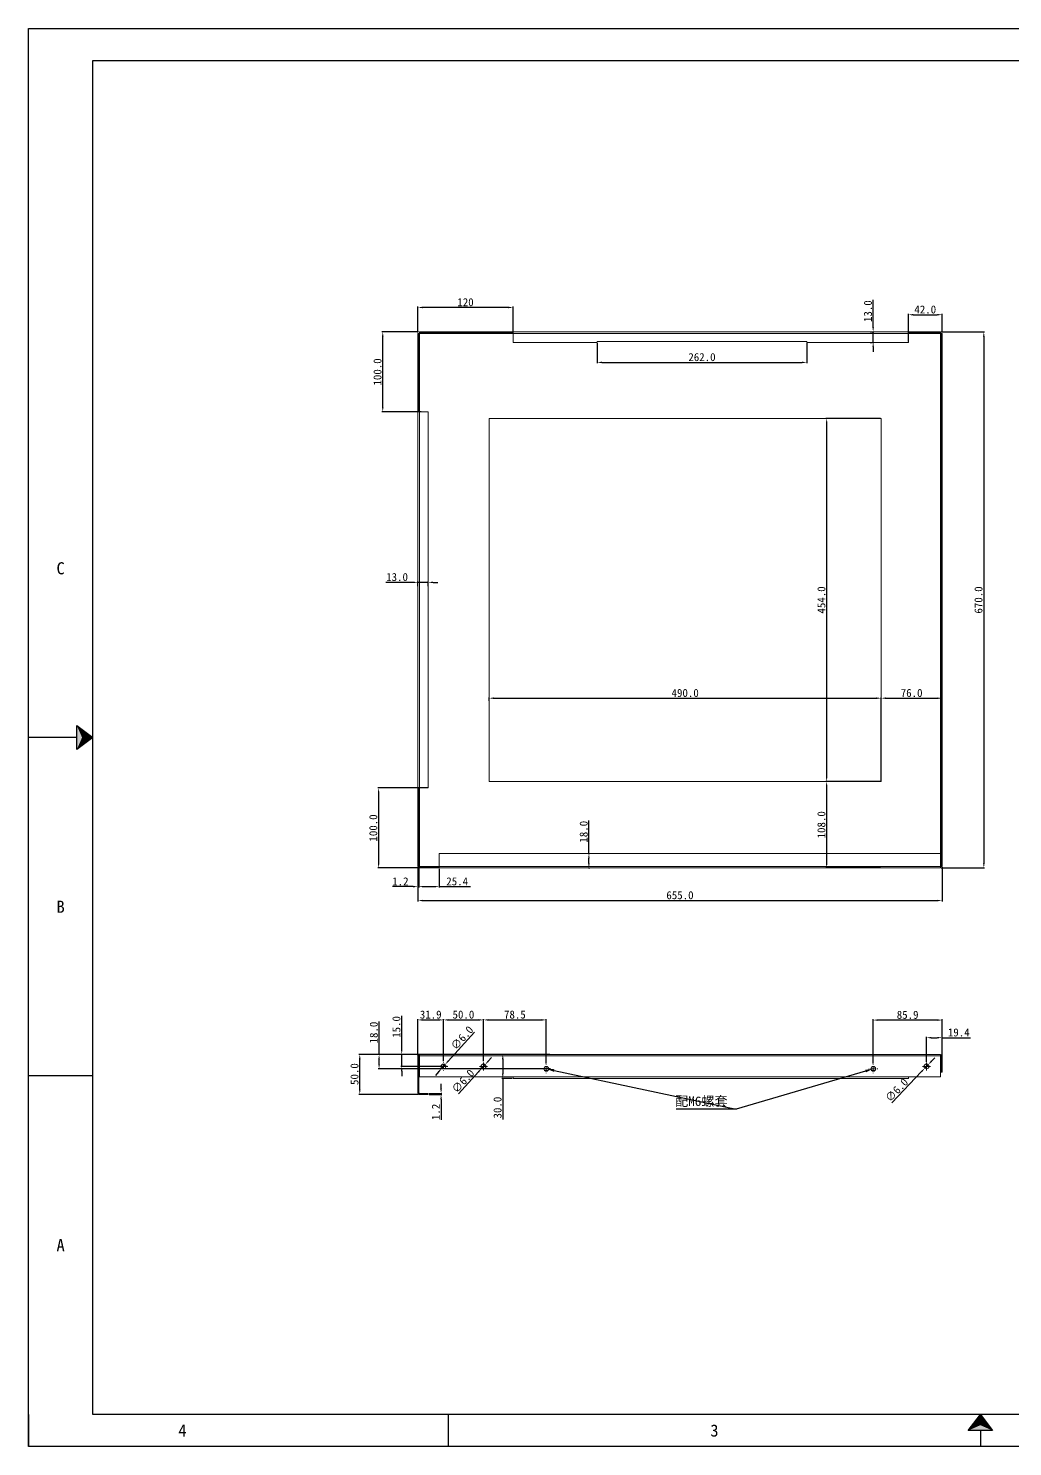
# Model space of a CAD drawing. Header units: millimetres. Extents: x 12436 to 30221, y 8547 to 23793.
# Drawn here: x 15849 to 17079, y 17318 to 19090 of the extents above; entities that cross this region are included whole.
import ezdxf
from ezdxf import colors
from ezdxf.entities.mleader import LeaderData, LeaderLine
from ezdxf.enums import TextEntityAlignment as Align
from ezdxf.math import Vec2, Vec3

# ---------------------------------------------------------------- set-up
doc = ezdxf.new("R2010")
doc.units = ezdxf.units.MM
doc.header["$PDSIZE"] = -1
doc.linetypes.add('DOT', pattern=[0.25, 0, -0.25])
doc.layers.add('print', color=30, linetype='Continuous')
doc.styles.add('Dartop', font='SIMFANG.TTF')
doc.dimstyles.new('副本 ISO-25', dxfattribs={"dimtxt": 10, "dimasz": 6, "dimexe": 1, "dimexo": 1, "dimgap": 1.524, "dimtad": 1, "dimdec": 1, "dimzin": 0, "dimdsep": 46, "dimtxsty": 'Standard', "dimcen": 2.5, "dimclrd": 4, "dimclre": 4, "dimclrt": 4, "dimadec": 0, "dimazin": 0, "dimtfac": 1, "dimtdec": 1, "dimtmove": 0, "dimatfit": 3, "dimfxl": 1, "dimtzin": 0, "dimarcsym": 0})

# ---------------------------------------------------------------- blocks, each defined once
blk = doc.blocks.new('SW_CENTERMARKSYMBOL_0')
at = {"color": 0, "linetype": 'Continuous', "lineweight": 0}
for p, q in [((-5, 0), (-5.5, 0)), ((0, 0), (-2.5, 0)), ((0, 5), (0, 5.5)), ((0, 0), (0, 2.5)), ((0, 0), (0, -2.5)), ((0, 0), (2.5, 0)), ((5, 0), (5.5, 0)), ((0, -5), (0, -5.5))]:
    blk.add_line(p, q, dxfattribs=at)
blk = doc.blocks.new('SW_CENTERMARKSYMBOL_1')
at = {"color": 0, "linetype": 'Continuous', "lineweight": 0}
for p, q in [((-2.5, 0), (-4.9, 0)), ((0, 0), (-2.5, 0)), ((0, 2.5), (0, 4.9)), ((0, 0), (0, 2.5)), ((0, 0), (0, -2.5)), ((0, 0), (2.5, 0)), ((2.5, 0), (4.9, 0)), ((0, -2.5), (0, -4.9))]:
    blk.add_line(p, q, dxfattribs=at)
blk = doc.blocks.new('SW_CENTERMARKSYMBOL_2')
at = {"color": 0, "linetype": 'Continuous', "lineweight": 0}
for p, q in [((-2.5, 0), (-4.9, 0)), ((0, 0), (-2.5, 0)), ((0, 2.5), (0, 4.9)), ((0, 0), (0, 2.5)), ((0, 0), (0, -2.5)), ((0, 0), (2.5, 0)), ((2.5, 0), (4.9, 0)), ((0, -2.5), (0, -4.9))]:
    blk.add_line(p, q, dxfattribs=at)
blk = doc.blocks.new('SW_CENTERMARKSYMBOL_3')
at = {"color": 0, "linetype": 'Continuous', "lineweight": 0}
for p, q in [((-5, 0), (-5.5, 0)), ((0, 0), (-2.5, 0)), ((0, 5), (0, 5.5)), ((0, 0), (0, 2.5)), ((0, 0), (0, -2.5)), ((0, 0), (2.5, 0)), ((5, 0), (5.5, 0)), ((0, -5), (0, -5.5))]:
    blk.add_line(p, q, dxfattribs=at)
blk = doc.blocks.new('SW_CENTERMARKSYMBOL_4')
at = {"color": 0, "linetype": 'Continuous', "lineweight": 0}
for p, q in [((-5, 0), (-5.5, 0)), ((0, 0), (-2.5, 0)), ((0, 5), (0, 5.5)), ((0, 0), (0, 2.5)), ((0, 0), (0, -2.5)), ((0, 0), (2.5, 0)), ((5, 0), (5.5, 0)), ((0, -5), (0, -5.5))]:
    blk.add_line(p, q, dxfattribs=at)
blk = doc.blocks.new('*U14')
at = {"color": 254, "linetype": 'Continuous', "extrusion": (0, 0, -1)}
for points in [[(-17, 0.333), (-16.812, 0.25), (-17, 0.5)], [(-17, 0.333), (-17, 0.5), (-17.188, 0.25)], [(-17, 0.333), (-17.188, 0.25), (-16.812, 0.25)]]:
    blk.add_solid(points, dxfattribs=at)
blk = doc.blocks.new('*U13')
at = {"color": 254, "linetype": 'Continuous', "extrusion": (0, 0, -1)}
for points in [[(-0.833, 11), (-0.75, 10.812), (-0.75, 11.188)], [(-0.833, 11), (-0.75, 11.188), (-1, 11)], [(-0.833, 11), (-1, 11), (-0.75, 10.812)]]:
    blk.add_solid(points, dxfattribs=at)
blk = doc.blocks.new('*D15')
at = {"color": 4, "lineweight": -2}
for p, q in [((16989.4, 18710.8), (17043.5, 18710.8)), ((17042.5, 18704.8), (17042.5, 18046.8)), ((16989.4, 18040.8), (17043.5, 18040.8))]:
    blk.add_line(p, q, dxfattribs=at)
at = {"color": 4}
for points in [[(17041.5, 18704.8), (17043.5, 18704.8), (17042.5, 18710.8)], [(17041.5, 18046.8), (17043.5, 18046.8), (17042.5, 18040.8)]]:
    blk.add_solid(points, dxfattribs=at)
at = {"layer": 'Defpoints', "color": 0}
for p in [(16988.4, 18710.8), (16988.4, 18040.8), (17042.5, 18040.8)]:
    blk.add_point(p, dxfattribs=at)
at = {"color": 4, "insert": (17035.9, 18375.8), "char_height": 10, "attachment_point": 5, "rotation": 90}
blk.add_mtext('670.0', dxfattribs=at)
blk = doc.blocks.new('*D16')
at = {"color": 4, "lineweight": -2}
for p, q in [((16335.3, 18041.7), (16335.3, 17999.1)), ((16990.3, 18041.7), (16990.3, 17999.1)), ((16341.3, 18000.1), (16984.3, 18000.1))]:
    blk.add_line(p, q, dxfattribs=at)
at = {"color": 4}
for points in [[(16341.3, 18001.1), (16341.3, 17999.1), (16335.3, 18000.1)], [(16984.3, 18001.1), (16984.3, 17999.1), (16990.3, 18000.1)]]:
    blk.add_solid(points, dxfattribs=at)
at = {"layer": 'Defpoints', "color": 0}
for p in [(16335.3, 18042.7), (16990.3, 18042.7), (16990.3, 18000.1)]:
    blk.add_point(p, dxfattribs=at)
at = {"color": 4, "insert": (16662.8, 18006.7), "char_height": 10, "attachment_point": 5}
blk.add_mtext('655.0', dxfattribs=at)
blk = doc.blocks.new('*D17')
at = {"color": 4, "lineweight": -2}
for p, q in [((16336.2, 18710.8), (16290.4, 18710.8)), ((16291.4, 18616.8), (16291.4, 18704.8)), ((16339.3, 18610.8), (16290.4, 18610.8))]:
    blk.add_line(p, q, dxfattribs=at)
at = {"color": 4}
for points in [[(16290.4, 18704.8), (16292.4, 18704.8), (16291.4, 18710.8)], [(16290.4, 18616.8), (16292.4, 18616.8), (16291.4, 18610.8)]]:
    blk.add_solid(points, dxfattribs=at)
at = {"layer": 'Defpoints', "color": 0}
for p in [(16291.4, 18710.8), (16337.2, 18710.8), (16340.3, 18610.8)]:
    blk.add_point(p, dxfattribs=at)
at = {"color": 4, "insert": (16284.9, 18660.8), "char_height": 10, "attachment_point": 5, "rotation": 90}
blk.add_mtext('100.0', dxfattribs=at)
blk = doc.blocks.new('*D18')
at = {"color": 4, "lineweight": -2}
for p, q in [((16347.3, 18140.8), (16285.2, 18140.8)), ((16286.2, 18134.8), (16286.2, 18046.8)), ((16336.2, 18040.8), (16285.2, 18040.8))]:
    blk.add_line(p, q, dxfattribs=at)
at = {"color": 4}
for points in [[(16285.2, 18134.8), (16287.2, 18134.8), (16286.2, 18140.8)], [(16285.2, 18046.8), (16287.2, 18046.8), (16286.2, 18040.8)]]:
    blk.add_solid(points, dxfattribs=at)
at = {"layer": 'Defpoints', "color": 0}
for p in [(16348.3, 18140.8), (16286.2, 18040.8), (16337.2, 18040.8)]:
    blk.add_point(p, dxfattribs=at)
at = {"color": 4, "insert": (16279.6, 18090.8), "char_height": 10, "attachment_point": 5, "rotation": 90}
blk.add_mtext('100.0', dxfattribs=at)
blk = doc.blocks.new('*D19')
at = {"color": 4, "lineweight": -2}
for p, q in [((16329.3, 18397.8), (16295.3, 18397.8)), ((16335.3, 18393.1), (16335.3, 18398.8)), ((16348.3, 18397.8), (16335.3, 18397.8)), ((16348.3, 18393.1), (16348.3, 18398.8)), ((16354.3, 18397.8), (16360.3, 18397.8))]:
    blk.add_line(p, q, dxfattribs=at)
at = {"color": 4}
for points in [[(16329.3, 18398.8), (16329.3, 18396.8), (16335.3, 18397.8)], [(16354.3, 18398.8), (16354.3, 18396.8), (16348.3, 18397.8)]]:
    blk.add_solid(points, dxfattribs=at)
at = {"layer": 'Defpoints', "color": 0}
for p in [(16335.3, 18397.8), (16335.3, 18392.1), (16348.3, 18392.1)]:
    blk.add_point(p, dxfattribs=at)
at = {"color": 4, "insert": (16309.3, 18404.4), "char_height": 10, "attachment_point": 5}
blk.add_mtext('13.0', dxfattribs=at)
blk = doc.blocks.new('*D20')
at = {"color": 4, "lineweight": -2}
for p, q in [((16559.3, 18696.8), (16559.3, 18671.7)), ((16821.3, 18696.8), (16821.3, 18671.7)), ((16565.3, 18672.7), (16815.3, 18672.7))]:
    blk.add_line(p, q, dxfattribs=at)
at = {"color": 4}
for points in [[(16565.3, 18673.7), (16565.3, 18671.7), (16559.3, 18672.7)], [(16815.3, 18673.7), (16815.3, 18671.7), (16821.3, 18672.7)]]:
    blk.add_solid(points, dxfattribs=at)
at = {"layer": 'Defpoints', "color": 0}
for p in [(16559.3, 18697.8), (16821.3, 18697.8), (16821.3, 18672.7)]:
    blk.add_point(p, dxfattribs=at)
at = {"color": 4, "insert": (16690.3, 18679.3), "char_height": 10, "attachment_point": 5}
blk.add_mtext('262.0', dxfattribs=at)
blk = doc.blocks.new('*D21')
at = {"color": 4, "lineweight": -2}
for p, q in [((16335.3, 18709.9), (16335.3, 18742.4)), ((16448.3, 18741.4), (16341.3, 18741.4)), ((16454.3, 18711.8), (16454.3, 18742.4))]:
    blk.add_line(p, q, dxfattribs=at)
at = {"color": 4}
for points in [[(16341.3, 18742.4), (16341.3, 18740.4), (16335.3, 18741.4)], [(16448.3, 18742.4), (16448.3, 18740.4), (16454.3, 18741.4)]]:
    blk.add_solid(points, dxfattribs=at)
at = {"layer": 'Defpoints', "color": 0}
for p in [(16335.3, 18741.4), (16335.3, 18708.9), (16454.3, 18710.8)]:
    blk.add_point(p, dxfattribs=at)
at = {"color": 4, "insert": (16394.8, 18747.9), "char_height": 10, "attachment_point": 5}
blk.add_mtext('120', dxfattribs=at)
blk = doc.blocks.new('*D22')
at = {"color": 4, "lineweight": -2}
for p, q in [((16948.3, 18698.8), (16948.3, 18733.3)), ((16954.3, 18732.3), (16984.3, 18732.3)), ((16990.3, 18709.9), (16990.3, 18733.3))]:
    blk.add_line(p, q, dxfattribs=at)
at = {"color": 4}
for points in [[(16954.3, 18733.3), (16954.3, 18731.3), (16948.3, 18732.3)], [(16984.3, 18733.3), (16984.3, 18731.3), (16990.3, 18732.3)]]:
    blk.add_solid(points, dxfattribs=at)
at = {"layer": 'Defpoints', "color": 0}
for p in [(16990.3, 18732.3), (16990.3, 18708.9), (16948.3, 18697.8)]:
    blk.add_point(p, dxfattribs=at)
at = {"color": 4, "insert": (16969.3, 18738.8), "char_height": 10, "attachment_point": 5}
blk.add_mtext('42.0', dxfattribs=at)
blk = doc.blocks.new('*D23')
at = {"color": 4, "lineweight": -2}
for p, q in [((16913.3, 18602.8), (16845.1, 18602.8)), ((16846.1, 18596.8), (16846.1, 18154.8)), ((16913.3, 18148.8), (16845.1, 18148.8))]:
    blk.add_line(p, q, dxfattribs=at)
at = {"color": 4}
for points in [[(16845.1, 18596.8), (16847.1, 18596.8), (16846.1, 18602.8)], [(16845.1, 18154.8), (16847.1, 18154.8), (16846.1, 18148.8)]]:
    blk.add_solid(points, dxfattribs=at)
at = {"layer": 'Defpoints', "color": 0}
for p in [(16914.3, 18602.8), (16846.1, 18148.8), (16914.3, 18148.8)]:
    blk.add_point(p, dxfattribs=at)
at = {"color": 4, "insert": (16839.6, 18375.8), "char_height": 10, "attachment_point": 5, "rotation": 90}
blk.add_mtext('454.0', dxfattribs=at)
blk = doc.blocks.new('*D24')
at = {"color": 4, "lineweight": -2}
for p, q in [((16424.3, 18249.9), (16424.3, 18254)), ((16430.3, 18253), (16908.3, 18253)), ((16914.3, 18249.9), (16914.3, 18254))]:
    blk.add_line(p, q, dxfattribs=at)
at = {"color": 4}
for points in [[(16430.3, 18254), (16430.3, 18252), (16424.3, 18253)], [(16908.3, 18254), (16908.3, 18252), (16914.3, 18253)]]:
    blk.add_solid(points, dxfattribs=at)
at = {"layer": 'Defpoints', "color": 0}
for p in [(16424.3, 18248.9), (16914.3, 18253), (16914.3, 18248.9)]:
    blk.add_point(p, dxfattribs=at)
at = {"color": 4, "insert": (16669.3, 18259.5), "char_height": 10, "attachment_point": 5}
blk.add_mtext('490.0', dxfattribs=at)
blk = doc.blocks.new('*D25')
at = {"color": 4, "lineweight": -2}
for p, q in [((16914.3, 18149.8), (16914.3, 18254)), ((16920.3, 18253), (16984.3, 18253)), ((16990.3, 18149.8), (16990.3, 18254))]:
    blk.add_line(p, q, dxfattribs=at)
at = {"color": 4}
for points in [[(16920.3, 18254), (16920.3, 18252), (16914.3, 18253)], [(16984.3, 18254), (16984.3, 18252), (16990.3, 18253)]]:
    blk.add_solid(points, dxfattribs=at)
at = {"layer": 'Defpoints', "color": 0}
for p in [(16990.3, 18253), (16914.3, 18148.8), (16990.3, 18148.8)]:
    blk.add_point(p, dxfattribs=at)
at = {"color": 4, "insert": (16952.3, 18259.5), "char_height": 10, "attachment_point": 5}
blk.add_mtext('76.0', dxfattribs=at)
blk = doc.blocks.new('*D26')
at = {"color": 4, "lineweight": -2}
for p, q in [((16913.3, 18148.8), (16845.1, 18148.8)), ((16846.1, 18142.8), (16846.1, 18046.8)), ((16913.3, 18040.8), (16845.1, 18040.8))]:
    blk.add_line(p, q, dxfattribs=at)
at = {"color": 4}
for points in [[(16845.1, 18142.8), (16847.1, 18142.8), (16846.1, 18148.8)], [(16845.1, 18046.8), (16847.1, 18046.8), (16846.1, 18040.8)]]:
    blk.add_solid(points, dxfattribs=at)
at = {"layer": 'Defpoints', "color": 0}
for p in [(16914.3, 18148.8), (16846.1, 18040.8), (16914.3, 18040.8)]:
    blk.add_point(p, dxfattribs=at)
at = {"color": 4, "insert": (16839.6, 18094.8), "char_height": 10, "attachment_point": 5, "rotation": 90}
blk.add_mtext('108.0', dxfattribs=at)
blk = doc.blocks.new('*D35')
at = {"color": 4, "lineweight": -2}
for p, q in [((16336.2, 17807.8), (16261.7, 17807.8)), ((16262.7, 17763.8), (16262.7, 17801.8)), ((16336.2, 17757.8), (16261.7, 17757.8))]:
    blk.add_line(p, q, dxfattribs=at)
at = {"color": 4}
for points in [[(16261.7, 17801.8), (16263.7, 17801.8), (16262.7, 17807.8)], [(16261.7, 17763.8), (16263.7, 17763.8), (16262.7, 17757.8)]]:
    blk.add_solid(points, dxfattribs=at)
at = {"layer": 'Defpoints', "color": 0}
for p in [(16262.7, 17807.8), (16337.2, 17807.8), (16337.2, 17757.8)]:
    blk.add_point(p, dxfattribs=at)
at = {"color": 4, "insert": (16256.1, 17783.2), "char_height": 10, "attachment_point": 5, "rotation": 90}
blk.add_mtext('50.0', dxfattribs=at)
blk = doc.blocks.new('*D36')
at = {"color": 4, "lineweight": -2}
for p, q in [((16453.3, 17807.8), (16440.4, 17807.8)), ((16441.4, 17801.8), (16441.4, 17783.8)), ((16453.3, 17777.8), (16440.4, 17777.8)), ((16441.4, 17777.8), (16441.4, 17726.5))]:
    blk.add_line(p, q, dxfattribs=at)
at = {"color": 4}
for points in [[(16440.4, 17801.8), (16442.4, 17801.8), (16441.4, 17807.8)], [(16440.4, 17783.8), (16442.4, 17783.8), (16441.4, 17777.8)]]:
    blk.add_solid(points, dxfattribs=at)
at = {"layer": 'Defpoints', "color": 0}
for p in [(16441.4, 17807.8), (16454.3, 17807.8), (16454.3, 17777.8)]:
    blk.add_point(p, dxfattribs=at)
at = {"color": 4, "insert": (16434.9, 17741.3), "char_height": 10, "attachment_point": 5, "rotation": 90}
blk.add_mtext('30.0', dxfattribs=at)
blk = doc.blocks.new('*D37')
at = {"color": 4, "lineweight": -2}
for p, q in [((16315.1, 17813.8), (16315.1, 17856.1)), ((16371.7, 17807.8), (16314.1, 17807.8)), ((16315.1, 17792.8), (16315.1, 17807.8)), ((16371.7, 17792.8), (16314.1, 17792.8)), ((16315.1, 17786.8), (16315.1, 17780.8))]:
    blk.add_line(p, q, dxfattribs=at)
at = {"color": 4}
for points in [[(16314.1, 17813.8), (16316.1, 17813.8), (16315.1, 17807.8)], [(16314.1, 17786.8), (16316.1, 17786.8), (16315.1, 17792.8)]]:
    blk.add_solid(points, dxfattribs=at)
at = {"layer": 'Defpoints', "color": 0}
for p in [(16315.1, 17807.8), (16372.7, 17807.8), (16372.7, 17792.8)]:
    blk.add_point(p, dxfattribs=at)
at = {"color": 4, "insert": (16308.5, 17842.1), "char_height": 10, "attachment_point": 5, "rotation": 90}
blk.add_mtext('15.0', dxfattribs=at)
blk = doc.blocks.new('*D38')
at = {"color": 4, "lineweight": -2}
for p, q in [((16286.8, 17807.8), (16286.8, 17849.1)), ((16500.2, 17807.8), (16285.8, 17807.8)), ((16286.8, 17795.8), (16286.8, 17801.8)), ((16500.2, 17789.8), (16285.8, 17789.8))]:
    blk.add_line(p, q, dxfattribs=at)
at = {"color": 4}
for points in [[(16285.8, 17801.8), (16287.8, 17801.8), (16286.8, 17807.8)], [(16285.8, 17795.8), (16287.8, 17795.8), (16286.8, 17789.8)]]:
    blk.add_solid(points, dxfattribs=at)
at = {"layer": 'Defpoints', "color": 0}
for p in [(16286.8, 17807.8), (16501.2, 17807.8), (16501.2, 17789.8)]:
    blk.add_point(p, dxfattribs=at)
at = {"color": 4, "insert": (16280.2, 17835.1), "char_height": 10, "attachment_point": 5, "rotation": 90}
blk.add_mtext('18.0', dxfattribs=at)
blk = doc.blocks.new('*D39')
at = {"color": 4, "lineweight": -2}
for p, q in [((16405.9, 17835.8), (16373.3, 17799.5)), ((16361.2, 17786.1), (16357.2, 17781.6)), ((16365.2, 17790.5), (16369.2, 17795))]:
    blk.add_line(p, q, dxfattribs=at)
at = {"color": 4}
for points in [[(16372.5, 17800.1), (16374, 17798.8), (16369.2, 17795)], [(16360.5, 17786.8), (16362, 17785.4), (16365.2, 17790.5)]]:
    blk.add_solid(points, dxfattribs=at)
at = {"layer": 'Defpoints', "color": 0}
for p in [(16365.2, 17790.5), (16369.2, 17795)]:
    blk.add_point(p, dxfattribs=at)
at = {"color": 4, "insert": (16390.5, 17828.5), "char_height": 10, "attachment_point": 5, "rotation": 48.0396}
blk.add_mtext('∅6.0', dxfattribs=at)
blk = doc.blocks.new('*D40')
at = {"color": 4, "lineweight": -2}
for p, q in [((16423.3, 17799.4), (16427.3, 17803.9)), ((16386, 17758.5), (16411.2, 17786.1)), ((16419.3, 17795), (16415.2, 17790.6))]:
    blk.add_line(p, q, dxfattribs=at)
at = {"color": 4}
for points in [[(16422.6, 17800.1), (16424, 17798.8), (16419.3, 17795)], [(16410.4, 17786.8), (16411.9, 17785.5), (16415.2, 17790.6)]]:
    blk.add_solid(points, dxfattribs=at)
at = {"layer": 'Defpoints', "color": 0}
for p in [(16415.2, 17790.6), (16419.3, 17795)]:
    blk.add_point(p, dxfattribs=at)
at = {"color": 4, "insert": (16391.7, 17774.5), "char_height": 10, "attachment_point": 5, "rotation": 47.6189}
blk.add_mtext('∅6.0', dxfattribs=at)
blk = doc.blocks.new('*D41')
at = {"color": 4, "lineweight": -2}
for p, q in [((16977.1, 17799.3), (16981.2, 17803.6)), ((16927.5, 17747.4), (16964.6, 17786.3)), ((16972.9, 17794.9), (16968.8, 17790.6))]:
    blk.add_line(p, q, dxfattribs=at)
at = {"color": 4}
for points in [[(16976.4, 17800), (16977.8, 17798.6), (16972.9, 17794.9)], [(16963.9, 17787), (16965.4, 17785.6), (16968.8, 17790.6)]]:
    blk.add_solid(points, dxfattribs=at)
at = {"layer": 'Defpoints', "color": 0}
for p in [(16968.8, 17790.6), (16972.9, 17794.9)]:
    blk.add_point(p, dxfattribs=at)
at = {"color": 4, "insert": (16933.6, 17763.3), "char_height": 10, "attachment_point": 5, "rotation": 46.2655}
blk.add_mtext('∅6.0', dxfattribs=at)
blk = doc.blocks.new('*D42')
at = {"color": 4, "lineweight": -2}
for p, q in [((16335.3, 17806.8), (16335.3, 17851.9)), ((16341.3, 17850.9), (16361.2, 17850.9)), ((16367.2, 17799.3), (16367.2, 17851.9))]:
    blk.add_line(p, q, dxfattribs=at)
at = {"color": 4}
for points in [[(16341.3, 17851.9), (16341.3, 17849.9), (16335.3, 17850.9)], [(16361.2, 17851.9), (16361.2, 17849.9), (16367.2, 17850.9)]]:
    blk.add_solid(points, dxfattribs=at)
at = {"layer": 'Defpoints', "color": 0}
for p in [(16367.2, 17850.9), (16335.3, 17805.8), (16367.2, 17798.3)]:
    blk.add_point(p, dxfattribs=at)
at = {"color": 4, "insert": (16351.3, 17857.5), "char_height": 10, "attachment_point": 5}
blk.add_mtext('31.9', dxfattribs=at)
blk = doc.blocks.new('*D43')
at = {"color": 4, "lineweight": -2}
for p, q in [((16367.2, 17799.3), (16367.2, 17851.9)), ((16373.2, 17850.9), (16411.2, 17850.9)), ((16417.2, 17799.3), (16417.2, 17851.9))]:
    blk.add_line(p, q, dxfattribs=at)
at = {"color": 4}
for points in [[(16373.2, 17851.9), (16373.2, 17849.9), (16367.2, 17850.9)], [(16411.2, 17851.9), (16411.2, 17849.9), (16417.2, 17850.9)]]:
    blk.add_solid(points, dxfattribs=at)
at = {"layer": 'Defpoints', "color": 0}
for p in [(16417.2, 17850.9), (16367.2, 17798.3), (16417.2, 17798.3)]:
    blk.add_point(p, dxfattribs=at)
at = {"color": 4, "insert": (16392.2, 17857.5), "char_height": 10, "attachment_point": 5}
blk.add_mtext('50.0', dxfattribs=at)
blk = doc.blocks.new('*D44')
at = {"color": 4, "lineweight": -2}
for p, q in [((16417.2, 17799.3), (16417.2, 17851.9)), ((16423.2, 17850.9), (16489.7, 17850.9)), ((16495.7, 17796.3), (16495.7, 17851.9))]:
    blk.add_line(p, q, dxfattribs=at)
at = {"color": 4}
for points in [[(16423.2, 17851.9), (16423.2, 17849.9), (16417.2, 17850.9)], [(16489.7, 17851.9), (16489.7, 17849.9), (16495.7, 17850.9)]]:
    blk.add_solid(points, dxfattribs=at)
at = {"layer": 'Defpoints', "color": 0}
for p in [(16495.7, 17850.9), (16417.2, 17798.3), (16495.7, 17795.3)]:
    blk.add_point(p, dxfattribs=at)
at = {"color": 4, "insert": (16456.5, 17857.5), "char_height": 10, "attachment_point": 5}
blk.add_mtext('78.5', dxfattribs=at)
blk = doc.blocks.new('*D45')
at = {"color": 4, "lineweight": -2}
for p, q in [((16904.4, 17796.3), (16904.4, 17851.7)), ((16990.3, 17806.8), (16990.3, 17851.7)), ((16984.3, 17850.7), (16910.4, 17850.7))]:
    blk.add_line(p, q, dxfattribs=at)
at = {"color": 4}
for points in [[(16910.4, 17851.7), (16910.4, 17849.7), (16904.4, 17850.7)], [(16984.3, 17851.7), (16984.3, 17849.7), (16990.3, 17850.7)]]:
    blk.add_solid(points, dxfattribs=at)
at = {"layer": 'Defpoints', "color": 0}
for p in [(16904.4, 17850.7), (16990.3, 17805.8), (16904.4, 17795.3)]:
    blk.add_point(p, dxfattribs=at)
at = {"color": 4, "insert": (16947.3, 17857.2), "char_height": 10, "attachment_point": 5}
blk.add_mtext('85.9', dxfattribs=at)
blk = doc.blocks.new('*D46')
at = {"color": 4, "lineweight": -2}
for p, q in [((16970.9, 17798.7), (16970.9, 17829.7)), ((16976.9, 17828.7), (16984.3, 17828.7)), ((16990.3, 17806.8), (16990.3, 17829.7)), ((16990.3, 17828.7), (17026, 17828.7))]:
    blk.add_line(p, q, dxfattribs=at)
at = {"color": 4}
for points in [[(16976.9, 17829.7), (16976.9, 17827.7), (16970.9, 17828.7)], [(16984.3, 17829.7), (16984.3, 17827.7), (16990.3, 17828.7)]]:
    blk.add_solid(points, dxfattribs=at)
at = {"layer": 'Defpoints', "color": 0}
for p in [(16990.3, 17828.7), (16970.9, 17797.7), (16990.3, 17805.8)]:
    blk.add_point(p, dxfattribs=at)
at = {"color": 4, "insert": (17011.2, 17835.2), "char_height": 10, "attachment_point": 5}
blk.add_mtext('19.4', dxfattribs=at)
blk = doc.blocks.new('*D47')
at = {"color": 4, "lineweight": -2}
for p, q in [((16904.2, 18716.8), (16904.2, 18750.8)), ((16900.4, 18710.8), (16905.2, 18710.8)), ((16904.2, 18697.8), (16904.2, 18710.8)), ((16900.4, 18697.8), (16905.2, 18697.8)), ((16904.2, 18691.8), (16904.2, 18685.8))]:
    blk.add_line(p, q, dxfattribs=at)
at = {"color": 4}
for points in [[(16903.2, 18716.8), (16905.2, 18716.8), (16904.2, 18710.8)], [(16903.2, 18691.8), (16905.2, 18691.8), (16904.2, 18697.8)]]:
    blk.add_solid(points, dxfattribs=at)
at = {"layer": 'Defpoints', "color": 0}
for p in [(16899.4, 18710.8), (16904.2, 18710.8), (16899.4, 18697.8)]:
    blk.add_point(p, dxfattribs=at)
at = {"color": 4, "insert": (16897.7, 18736.8), "char_height": 10, "attachment_point": 5, "rotation": 90}
blk.add_mtext('13.0', dxfattribs=at)
blk = doc.blocks.new('*D48')
at = {"color": 4, "lineweight": -2}
for p, q in [((16549, 18058.8), (16549, 18100.1)), ((16548.5, 18058.8), (16550, 18058.8)), ((16549, 18046.8), (16549, 18052.8)), ((16548.5, 18040.8), (16550, 18040.8))]:
    blk.add_line(p, q, dxfattribs=at)
at = {"color": 4}
for points in [[(16548, 18052.8), (16550, 18052.8), (16549, 18058.8)], [(16548, 18046.8), (16550, 18046.8), (16549, 18040.8)]]:
    blk.add_solid(points, dxfattribs=at)
at = {"layer": 'Defpoints', "color": 0}
for p in [(16547.5, 18058.8), (16547.5, 18040.8), (16549, 18040.8)]:
    blk.add_point(p, dxfattribs=at)
at = {"color": 4, "insert": (16542.5, 18086.1), "char_height": 10, "attachment_point": 5, "rotation": 90}
blk.add_mtext('18.0', dxfattribs=at)
blk = doc.blocks.new('*D68')
at = {"color": 4, "lineweight": -2}
for p, q in [((16335.3, 18041.7), (16335.3, 18016.5)), ((16336.5, 18041.7), (16336.5, 18016.5)), ((16329.3, 18017.5), (16303.6, 18017.5)), ((16336.5, 18017.5), (16335.3, 18017.5)), ((16342.5, 18017.5), (16348.5, 18017.5))]:
    blk.add_line(p, q, dxfattribs=at)
at = {"color": 4}
for points in [[(16329.3, 18018.5), (16329.3, 18016.5), (16335.3, 18017.5)], [(16342.5, 18018.5), (16342.5, 18016.5), (16336.5, 18017.5)]]:
    blk.add_solid(points, dxfattribs=at)
at = {"layer": 'Defpoints', "color": 0}
for p in [(16335.3, 18042.7), (16336.5, 18042.7), (16335.3, 18017.5)]:
    blk.add_point(p, dxfattribs=at)
at = {"color": 4, "insert": (16313.4, 18024), "char_height": 10, "attachment_point": 5}
blk.add_mtext('1.2', dxfattribs=at)
blk = doc.blocks.new('*D69')
at = {"color": 4, "lineweight": -2}
for p, q in [((16336.5, 18041.7), (16336.5, 18016.5)), ((16361.9, 18039.8), (16361.9, 18016.5)), ((16342.5, 18017.5), (16355.9, 18017.5)), ((16361.9, 18017.5), (16400.9, 18017.5))]:
    blk.add_line(p, q, dxfattribs=at)
at = {"color": 4}
for points in [[(16342.5, 18018.5), (16342.5, 18016.5), (16336.5, 18017.5)], [(16355.9, 18018.5), (16355.9, 18016.5), (16361.9, 18017.5)]]:
    blk.add_solid(points, dxfattribs=at)
at = {"layer": 'Defpoints', "color": 0}
for p in [(16336.5, 18042.7), (16361.9, 18040.8), (16361.9, 18017.5)]:
    blk.add_point(p, dxfattribs=at)
at = {"color": 4, "insert": (16384.4, 18024), "char_height": 10, "attachment_point": 5}
blk.add_mtext('25.4', dxfattribs=at)
blk = doc.blocks.new('*D83')
at = {"color": 4, "lineweight": -2}
for p, q in [((16364.3, 17765), (16364.3, 17771)), ((16349.3, 17759), (16365.3, 17759)), ((16349.3, 17757.8), (16365.3, 17757.8)), ((16364.3, 17759), (16364.3, 17757.8)), ((16364.3, 17751.8), (16364.3, 17726.1))]:
    blk.add_line(p, q, dxfattribs=at)
at = {"color": 4}
for points in [[(16363.3, 17765), (16365.3, 17765), (16364.3, 17759)], [(16363.3, 17751.8), (16365.3, 17751.8), (16364.3, 17757.8)]]:
    blk.add_solid(points, dxfattribs=at)
at = {"layer": 'Defpoints', "color": 0}
for p in [(16348.3, 17759), (16348.3, 17757.8), (16364.3, 17757.8)]:
    blk.add_point(p, dxfattribs=at)
at = {"color": 4, "insert": (16357.8, 17735.9), "char_height": 10, "attachment_point": 5, "rotation": 90}
blk.add_mtext('1.2', dxfattribs=at)

msp = doc.modelspace()

# ---------------------------------------------------------------- linework, layer by layer
at = {"color": 0, "linetype": 'DOT'}
for p, q in [((15848.552, 17357.843), (15848.552, 19049.942)), ((18367.725, 17317.555), (15848.552, 17317.555))]:
    msp.add_line(p, q, dxfattribs=at)
at = {"color": 0}
for p, q in [((15929.128, 17357.843), (15929.128, 19049.942)), ((15908.984, 18203.892), (15848.552, 18203.892)), ((15929.128, 17780.868), (15848.552, 17780.868)), ((15848.552, 17357.843), (15848.552, 17317.555)), ((18327.437, 17357.843), (15929.128, 17357.843)), ((16373.466, 17317.555), (16373.466, 17357.843)), ((17038.219, 17337.699), (17038.219, 17317.555)), ((15848.552, 17317.555), (15848.552, 17317.555))]:
    msp.add_line(p, q, dxfattribs=at)
msp.add_line((15929.128, 19049.942), (18327.437, 19049.942))
at = {"color": 7, "linetype": 'Continuous', "lineweight": 15}
for p, q in [((16335.302, 18708.861), (16336.502, 18708.861)), ((16335.302, 18698.861), (16335.302, 18708.861)), ((16336.502, 18708.861), (16336.502, 18698.861)), ((16337.239, 18708.861), (16336.502, 18708.861)), ((16337.239, 18710.798), (16337.239, 18709.598)), ((16337.239, 18710.798), (16454.302, 18710.798)), ((16337.239, 18709.598), (16454.302, 18709.598)), ((16337.239, 18709.598), (16337.239, 18708.861)), ((16337.239, 18610.798), (16337.239, 18708.861)), ((16454.302, 18708.861), (16337.239, 18708.861)), ((16454.302, 18708.861), (16454.302, 18710.798)), ((16454.302, 18710.798), (16948.302, 18710.798)), ((16454.302, 18708.861), (16948.302, 18708.861)), ((16454.302, 18708.861), (16454.302, 18697.798)), ((16948.302, 18710.798), (16948.302, 18708.861)), ((16948.302, 18710.798), (16988.366, 18710.798)), ((16948.302, 18709.598), (16988.366, 18709.598)), ((16948.302, 18697.798), (16948.302, 18708.861)), ((16988.366, 18708.861), (16948.302, 18708.861)), ((16988.366, 18710.798), (16988.366, 18709.598)), ((16988.366, 18708.861), (16988.366, 18709.598)), ((16989.102, 18708.861), (16988.366, 18708.861)), ((16988.366, 18708.861), (16988.366, 18058.797)), ((16990.302, 18708.861), (16989.102, 18708.861)), ((16989.102, 18708.861), (16989.102, 18116.195)), ((16990.302, 18708.861), (16990.302, 18116.195)), ((16335.302, 18610.798), (16335.302, 18698.861)), ((16336.502, 18698.861), (16335.302, 18698.861)), ((16336.502, 18610.798), (16336.502, 18698.861)), ((16454.302, 18697.798), (16559.302, 18697.798)), ((16559.302, 18698.998), (16821.302, 18698.998)), ((16559.302, 18697.798), (16559.302, 18698.998)), ((16821.302, 18698.998), (16821.302, 18697.798)), ((16821.302, 18697.798), (16948.302, 18697.798)), ((16335.302, 18140.797), (16335.302, 18610.798)), ((16335.302, 18610.798), (16337.239, 18610.798)), ((16337.239, 18610.798), (16337.239, 18140.797)), ((16337.239, 18610.798), (16348.302, 18610.798)), ((16348.302, 18610.798), (16348.302, 18140.797)), ((16914.302, 18602.798), (16424.302, 18602.798)), ((16424.302, 18602.798), (16424.302, 18148.797)), ((16914.302, 18148.797), (16914.302, 18602.798)), ((16337.239, 18140.797), (16335.302, 18140.797)), ((16335.302, 18052.734), (16335.302, 18140.797)), ((16336.502, 18052.734), (16336.502, 18140.797)), ((16348.302, 18140.797), (16337.239, 18140.797)), ((16337.239, 18042.734), (16337.239, 18140.797)), ((16424.302, 18148.797), (16914.302, 18148.797)), ((16990.302, 18116.195), (16989.102, 18116.195)), ((16989.102, 18116.195), (16989.102, 18058.795)), ((16990.302, 18116.195), (16990.302, 18058.795)), ((16335.302, 18052.734), (16336.502, 18052.734)), ((16335.302, 18042.734), (16335.302, 18052.734)), ((16336.502, 18052.734), (16336.502, 18042.734)), ((16361.902, 18058.797), (16988.366, 18058.797)), ((16361.902, 18042.734), (16361.902, 18058.797)), ((16988.366, 18058.797), (16988.366, 18042.734)), ((16990.302, 18058.795), (16989.102, 18058.795)), ((16989.102, 18058.795), (16989.102, 18042.732)), ((16990.302, 18058.795), (16990.302, 18042.732)), ((16336.502, 18042.734), (16335.302, 18042.734)), ((16336.502, 18042.734), (16337.239, 18042.734)), ((16337.239, 18042.734), (16337.239, 18041.997)), ((16337.239, 18042.734), (16361.902, 18042.734)), ((16337.239, 18040.797), (16337.239, 18041.997)), ((16361.902, 18041.997), (16337.239, 18041.997)), ((16361.902, 18040.797), (16337.239, 18040.797)), ((16361.902, 18040.797), (16361.902, 18042.734)), ((16361.902, 18042.734), (16988.366, 18042.734)), ((16988.366, 18040.797), (16361.902, 18040.797)), ((16988.366, 18042.734), (16988.366, 18040.797)), ((16990.302, 18042.732), (16989.102, 18042.732)), ((16336.502, 17805.842), (16335.302, 17805.842)), ((16335.302, 17769.718), (16335.302, 17805.842)), ((16336.502, 17769.718), (16336.502, 17805.842)), ((16988.366, 17807.778), (16337.239, 17807.778)), ((16337.239, 17805.842), (16337.239, 17807.778)), ((16337.239, 17805.842), (16337.239, 17779.715)), ((16337.239, 17805.842), (16988.366, 17805.842)), ((16988.366, 17807.778), (16988.366, 17805.842)), ((16988.366, 17779.715), (16988.366, 17805.842)), ((16989.102, 17805.842), (16990.302, 17805.842)), ((16989.102, 17805.842), (16989.102, 17785.778)), ((16990.302, 17805.842), (16990.302, 17785.778)), ((16497.917, 17787.715), (16493.561, 17787.715)), ((16494.661, 17786.979), (16496.817, 17786.979)), ((16906.544, 17787.715), (16902.188, 17787.715)), ((16903.288, 17786.979), (16905.444, 17786.979)), ((16990.302, 17785.778), (16989.102, 17785.778)), ((16335.302, 17769.718), (16336.502, 17769.718)), ((16335.302, 17759.718), (16335.302, 17769.718)), ((16336.502, 17769.718), (16336.502, 17759.718)), ((16337.239, 17779.715), (16454.302, 17779.715)), ((16454.302, 17779.715), (16948.302, 17779.715)), ((16454.302, 17777.779), (16454.302, 17779.715)), ((16454.302, 17777.779), (16948.302, 17777.779)), ((16948.302, 17779.715), (16988.366, 17779.715)), ((16948.302, 17779.715), (16948.302, 17777.779)), ((16336.502, 17759.718), (16335.302, 17759.718)), ((16337.239, 17758.982), (16337.239, 17757.782)), ((16337.239, 17758.982), (16348.302, 17758.982)), ((16337.239, 17757.782), (16348.302, 17757.782)), ((16348.302, 17757.782), (16348.302, 17758.982))]:
    msp.add_line(p, q, dxfattribs=at)
at = {"color": 0}
for points in [[(15929.128, 18203.892), (15908.984, 18188.784), (15908.984, 18219), (15929.128, 18203.892)], [(17038.219, 17357.843), (17053.327, 17337.699), (17023.111, 17337.699), (17038.219, 17357.843)]]:
    msp.add_lwpolyline(points, close=True, dxfattribs=at)
at = {"color": 7, "linetype": 'Continuous', "lineweight": 15}
for centre in [(16367.239, 17792.778), (16417.239, 17792.778), (16495.739, 17789.778), (16904.366, 17789.778), (16970.866, 17792.778)]:
    msp.add_circle(centre, 3, dxfattribs=at)
for centre, radius, start, end in [((16337.239, 17805.842), 1.937, 90, 180), ((16337.239, 17805.842), 0.737, 90, 180), ((16988.366, 17805.842), 1.937, 0, 90), ((16988.366, 17805.842), 0.737, 0, 90), ((16337.239, 17759.718), 1.937, 180, 270), ((16337.239, 17759.718), 0.737, 180, 270)]:
    msp.add_arc(centre, radius, start, end, dxfattribs=at)
msp.add_open_spline([(16988.366, 18042.734), (16988.559, 18042.734), (16988.75, 18042.734), (16989.023, 18042.734), (16989.102, 18042.734), (16989.102, 18042.734)], degree=3, knots=[0, 0, 0, 0, 0.5, 0.5, 1, 1, 1, 1], dxfattribs=at)
at = {"layer": 'print', "color": 4}
msp.add_lwpolyline([(15848.552, 19090.23), (18408.013, 19090.23), (18408.013, 17317.555), (15848.552, 17317.555)], close=True, dxfattribs=at)

# ---------------------------------------------------------------- block references
at = {"color": 0, "linetype": 'Continuous', "xscale": 80.5761061962694, "yscale": 80.57610619688057, "zscale": 80.57610619687446}
for name, p in [('*U13', (15848.552, 17317.555)), ('*U14', (15668.425, 17317.555))]:
    msp.add_blockref(name, p, dxfattribs=at)
at = {"color": 1, "linetype": 'Continuous', "lineweight": 0}
for name, p in [('SW_CENTERMARKSYMBOL_0', (16367.239, 17792.778)), ('SW_CENTERMARKSYMBOL_1', (16417.239, 17792.778)), ('SW_CENTERMARKSYMBOL_2', (16970.866, 17792.778)), ('SW_CENTERMARKSYMBOL_3', (16495.739, 17789.778)), ('SW_CENTERMARKSYMBOL_4', (16904.366, 17789.778))]:
    msp.add_blockref(name, p, dxfattribs=at)

# ---------------------------------------------------------------- texts
at = {"color": 0, "style": 'Dartop'}
for s, p in [('C', (15888.84, 18415.405)), ('B', (15888.84, 17992.38)), ('A', (15888.84, 17569.356)), ('4', (16041.09, 17337.699)), ('3', (16705.842, 17337.699))]:
    msp.add_text(s, height=15.108, dxfattribs=at).set_placement(p, align=Align.MIDDLE_CENTER)

# ---------------------------------------------------------------- dimensions: what is measured, and where the dimension line sits
dim = msp.add_linear_dim(base=(16335.302, 18741.412), p1=(16454.302, 18710.798), p2=(16335.302, 18708.861), text='120', dimstyle='副本 ISO-25')
dim.commit()
dim.dimension.update_dxf_attribs({"geometry": '*D21', "text_midpoint": (16394.802, 18747.936)})
for base, p1, p2, picture, middle in [((16904.188, 18710.798), (16899.36, 18697.798), (16899.36, 18710.798), '*D47', (16897.664, 18736.822)), ((16291.405, 18710.798), (16340.291, 18610.798), (16337.239, 18710.798), '*D17', (16284.881, 18660.798)), ((17042.47, 18040.797), (16988.366, 18710.798), (16988.366, 18040.797), '*D15', (17035.946, 18375.797)), ((16846.097, 18148.797), (16914.302, 18602.798), (16914.302, 18148.797), '*D23', (16839.573, 18375.797)), ((16286.174, 18040.797), (16348.302, 18140.797), (16337.239, 18040.797), '*D18', (16279.65, 18090.797)), ((16846.097, 18040.797), (16914.302, 18148.797), (16914.302, 18040.797), '*D26', (16839.573, 18094.797)), ((16364.287, 17757.782), (16348.302, 17758.982), (16348.302, 17757.782), '*D83', (16357.763, 17735.924))]:
    dim = msp.add_linear_dim(base=base, p1=p1, p2=p2, angle=90, dimstyle='副本 ISO-25')
    dim.commit()
    dim.dimension.update_dxf_attribs({"geometry": picture, "text_midpoint": middle})
for base, p1, p2, picture, middle in [((16990.302, 18732.324), (16948.302, 18697.798), (16990.302, 18708.861), '*D22', (16969.302, 18738.848)), ((16821.302, 18672.731), (16559.302, 18697.798), (16821.302, 18697.798), '*D20', (16690.302, 18679.255)), ((16335.302, 18397.834), (16348.302, 18392.149), (16335.302, 18392.149), '*D19', (16309.278, 18404.358)), ((16914.302, 18252.965), (16424.302, 18248.932), (16914.302, 18248.932), '*D24', (16669.302, 18259.489)), ((16990.302, 18252.965), (16914.302, 18148.797), (16990.302, 18148.797), '*D25', (16952.302, 18259.489)), ((16335.302, 18017.516), (16336.502, 18042.734), (16335.302, 18042.734), '*D68', (16313.445, 18024.04)), ((16990.302, 18000.134), (16335.302, 18042.734), (16990.302, 18042.734), '*D16', (16662.802, 18006.658)), ((16361.902, 18017.516), (16336.502, 18042.734), (16361.902, 18040.797), '*D69', (16384.426, 18024.04)), ((16367.239, 17850.932), (16335.302, 17805.842), (16367.239, 17798.278), '*D42', (16351.271, 17857.456)), ((16417.239, 17850.932), (16367.239, 17798.278), (16417.239, 17798.278), '*D43', (16392.239, 17857.456)), ((16495.739, 17850.932), (16417.239, 17798.278), (16495.739, 17795.278), '*D44', (16456.489, 17857.456)), ((16904.366, 17850.689), (16990.302, 17805.842), (16904.366, 17795.278), '*D45', (16947.334, 17857.213)), ((16990.302, 17828.665), (16970.866, 17797.678), (16990.302, 17805.842), '*D46', (17011.16, 17835.189))]:
    dim = msp.add_linear_dim(base=base, p1=p1, p2=p2, dimstyle='副本 ISO-25')
    dim.commit()
    dim.dimension.update_dxf_attribs({"geometry": picture, "text_midpoint": middle})
for base, p1, p2, picture, middle in [((16549.004, 18040.797), (16547.457, 18058.797), (16547.457, 18040.797), '*D48', (16549.004, 18086.071)), ((16315.066, 17807.778), (16372.739, 17792.778), (16372.739, 17807.778), '*D37', (16315.066, 17842.052)), ((16286.756, 17807.778), (16501.239, 17789.778), (16501.239, 17807.778), '*D38', (16286.756, 17835.052)), ((16262.652, 17807.778), (16337.239, 17757.782), (16337.239, 17807.778), '*D35', (16262.652, 17783.168)), ((16441.388, 17807.778), (16454.302, 17777.779), (16454.302, 17807.778), '*D36', (16441.388, 17741.338))]:
    dim = msp.add_linear_dim(base=base, p1=p1, p2=p2, angle=90, dimstyle='副本 ISO-25')
    dim.commit()
    dim.dimension.update_dxf_attribs({"geometry": picture, "text_midpoint": middle, "dimtype": 160})
for p1, p2, picture, middle in [((16365.233, 17790.547), (16369.245, 17795.009), '*D39', (16395.397, 17824.094)), ((16972.94, 17794.946), (16968.792, 17790.611), '*D41', (16938.306, 17758.748))]:
    dim = msp.add_diameter_dim_2p(p1=p1, p2=p2, dimstyle='副本 ISO-25')
    dim.commit()
    dim.dimension.update_dxf_attribs({"geometry": picture, "text_midpoint": middle, "dimtype": 163})
dim = msp.add_diameter_dim_2p(p1=(16419.261, 17794.994), p2=(16415.217, 17790.562), dimstyle='副本 ISO-25')
dim.commit()
dim.dimension.update_dxf_attribs({"geometry": '*D40', "text_midpoint": (16391.732, 17774.505)})

# ---------------------------------------------------------------- leaders
ml = msp.add_multileader_mtext('Standard')
ml.set_content('{\\fSimSun|b0|i0|c134|p2;配}M6{\\fSimSun|b0|i0|c134|p2;螺套}', color=4)
ml.set_leader_properties(color=4)
ml.build(insert=Vec2(0, 0))
ml.multileader.update_dxf_attribs({"text_left_attachment_type": 5, "text_right_attachment_type": 5, "dogleg_length": 0.36, "arrow_head_size": 10})
ctx = ml.context
ctx.base_point, ctx.char_height, ctx.arrow_head_size, ctx.plane_origin = Vec3(16654.71, 17739.356), 12.05, 10, Vec3(16495.739, 17789.778)
ctx.left_attachment, ctx.right_attachment = 5, 5
notes = []
notes.append((ctx, [(1, (1, 1, 0), (16733.043, 17739.356), (-1, 0), 0.36, [(0, [(16495.739, 17789.778)], 0, []), (1, [(16904.366, 17789.778)], 0, [])])]))
ctx.mtext.insert, ctx.mtext.flow_direction = Vec3(16656.71, 17755.356), 5
for ctx, leaders in notes:
    for number, flags, end, landing, length, lines in leaders:
        leader = LeaderData()
        leader.index, (leader.has_last_leader_line, leader.has_dogleg_vector, leader.attachment_direction) = number, flags
        leader.last_leader_point, leader.dogleg_vector, leader.dogleg_length = Vec3(end), Vec3(landing), length
        for number, points, colour, breaks in lines:
            line = LeaderLine()
            line.index, line.vertices, line.color, line.breaks = number, Vec3.list(points), colors.encode_raw_color(colour), breaks
            leader.lines.append(line)
        ctx.leaders.append(leader)

doc.saveas('drawing.dxf')
